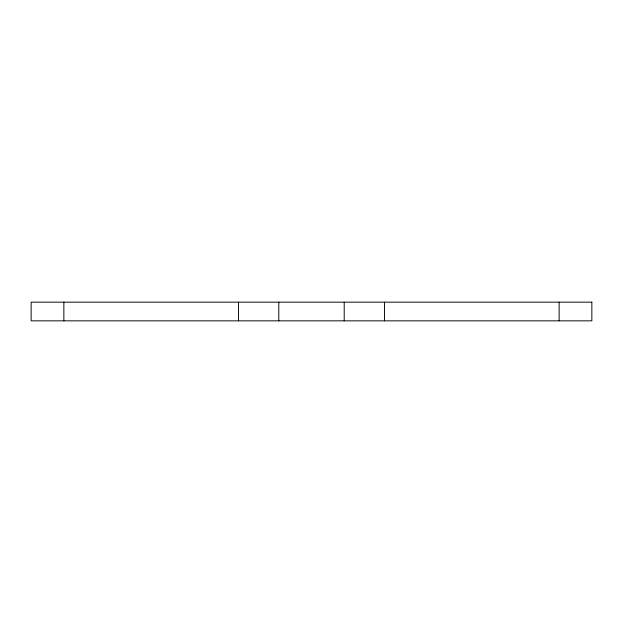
<?xml version="1.0" encoding="UTF-8"?>
<svg xmlns="http://www.w3.org/2000/svg" width="623" height="623" viewBox="0 0 623 623"><rect width="100%" height="100%" fill="white"/><g stroke="black" fill="none" stroke-linecap="round" stroke-linejoin="round"><path stroke-width="0.93" d="M559.143 302.155L559.143 320.845M384.516 302.155L384.516 320.845M344.208 302.155L344.208 320.845M278.793 302.155L278.793 320.845M238.484 302.155L238.484 320.845M63.858 302.155L63.858 320.845M591.85 302.155L31.15 302.155L31.15 320.845L591.85 320.845L591.85 302.155"/></g></svg>
